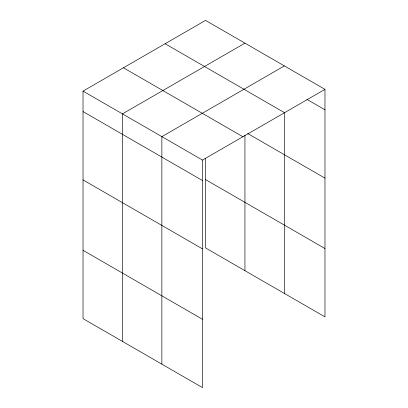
<?xml version="1.0" encoding="UTF-8"?>
<svg xmlns="http://www.w3.org/2000/svg" width="408" height="408" viewBox="0 0 408 408"><rect width="100%" height="100%" fill="white"/><g stroke="black" fill="none" stroke-linecap="round" stroke-linejoin="round"><path stroke-width="0.61" d="M324.972 89.362L202.475 160.084L202.475 387.6L83.028 318.638L83.028 91.122L205.525 20.4L324.972 89.362L324.972 316.878L205.525 247.916L205.525 158.212M244.943 43.156L122.446 113.883L122.446 341.394M284.361 65.912L161.864 136.639L161.864 364.155M306.862 99.358L324.972 109.813M165.102 43.738L284.549 112.7M247.681 133.523L324.972 178.143M123.451 67.784L242.898 136.746M83.028 91.122L202.475 160.084M205.525 179.586L324.972 248.543M83.028 111.578L202.475 180.54M83.028 179.908L202.475 248.87M83.028 250.308L202.475 319.27M284.361 112.307L284.361 293.429M244.943 135.084L244.943 270.672"/></g></svg>
